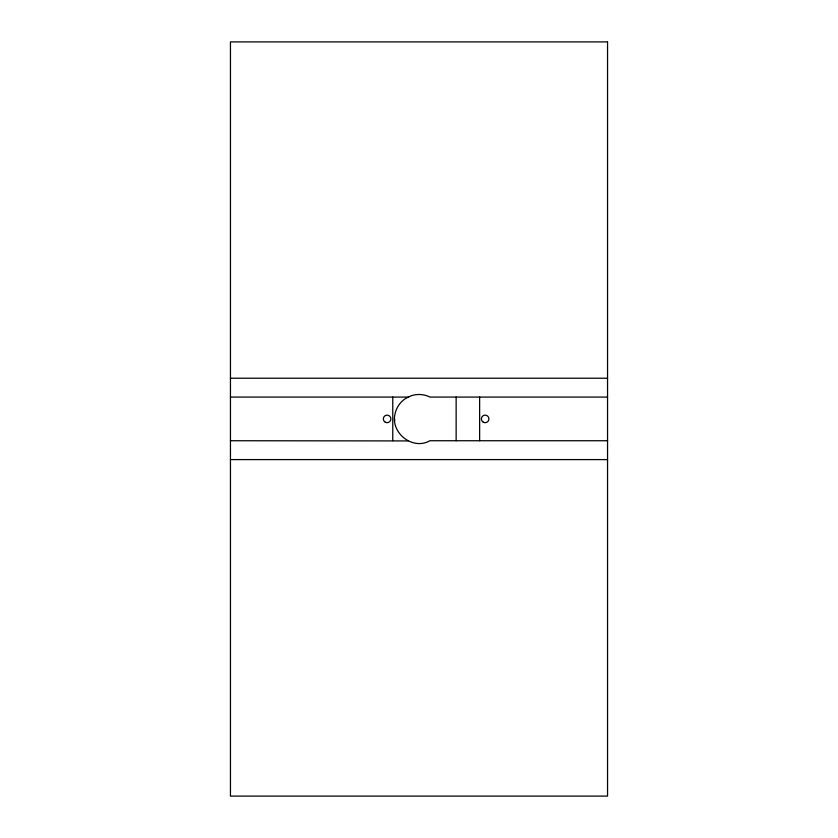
<?xml version="1.0" encoding="UTF-8"?>
<svg xmlns="http://www.w3.org/2000/svg" width="838" height="838" viewBox="0 0 838 838"><rect width="100%" height="100%" fill="white"/><g stroke="black" fill="none" stroke-linecap="round" stroke-linejoin="round"><path stroke-width="1.26" d="M607.55 440.736L429.873 440.736C412.767 450.635 390.435 432.953 394.991 414.087A24.512 24.512 0 0 1 405.498 398.542L411.249 395.746A24.512 24.512 0 0 1 429.957 397.076L607.55 397.076M408.043 440.924L230.45 440.736M230.45 378.221L607.55 378.221M230.45 397.076L408.515 397.076M230.45 459.591L607.55 459.591M479.629 397.076L479.629 440.736M456.144 397.076L456.144 440.736M394.646 419.22L394.646 421.074M392.76 397.076L392.76 440.736M607.55 41.9L230.45 41.9L230.45 796.1L607.55 796.1L607.55 41.9M483.264 422.174A3.771 3.771 0 0 0 488.921 418.906A3.771 3.771 0 0 0 483.264 415.638A3.771 3.771 0 0 0 483.264 422.174M385.218 422.174A3.771 3.771 0 0 0 390.875 418.906A3.771 3.771 0 0 0 385.218 415.638A3.771 3.771 0 0 0 385.218 422.174"/></g></svg>
